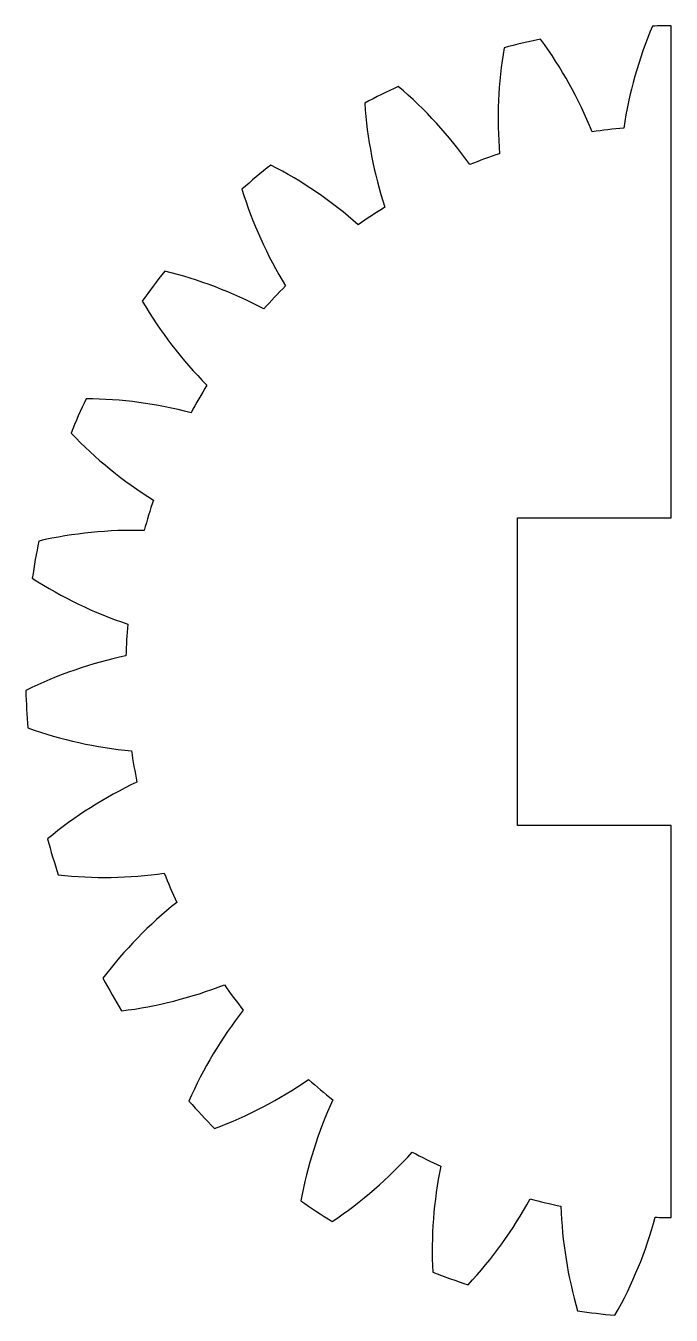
# Model space of a CAD drawing. Header units: millimetres. Extents: x -9.4 to 0, y -9.4 to 9.4.
import ezdxf

# ---------------------------------------------------------------- set-up
doc = ezdxf.new("R2010")
doc.units = ezdxf.units.MM

msp = doc.modelspace()

# ---------------------------------------------------------------- linework, layer by layer
msp.add_lwpolyline([(0, -7.963), (0, -2.245), (-2.245, -2.245), (-2.245, 2.245), (0, 2.245), (0, 9.424, 0.007272), (-0.274, 9.42, 0.062452), (-0.694, 7.932, 0.014545), (-1.154, 7.878, 0.062452), (-1.906, 9.23, 0.014545), (-2.439, 9.103, 0.062452), (-2.505, 7.558, 0.014545), (-2.94, 7.4, 0.062452), (-3.983, 8.541, 0.014545), (-4.473, 8.295, 0.062452), (-4.18, 6.777, 0.014545), (-4.567, 6.522, 0.062452), (-5.845, 7.393, 0.014545), (-6.265, 7.04, 0.062452), (-5.63, 5.63, 0.014545), (-5.948, 5.293, 0.062452), (-7.393, 5.845, 0.014545), (-7.72, 5.406, 0.062452), (-6.777, 4.18, 0.014545), (-7.009, 3.779, 0.062452), (-8.541, 3.983, 0.014545), (-8.759, 3.48, 0.062452), (-7.558, 2.505, 0.014545), (-7.691, 2.061, 0.062452), (-9.23, 1.906, 0.014545), (-9.325, 1.366, 0.062452), (-7.932, 0.694, 0.014545), (-7.959, 0.232, 0.062452), (-9.42, -0.274, 0.014545), (-9.389, -0.821, 0.062452), (-7.878, -1.154, 0.014545), (-7.798, -1.61, 0.062452), (-9.103, -2.439, 0.014545), (-8.946, -2.964, 0.062452), (-7.4, -2.94, 0.014545), (-7.216, -3.365, 0.062452), (-8.295, -4.473, 0.014545), (-8.021, -4.948, 0.062452), (-6.522, -4.567, 0.014545), (-6.246, -4.939, 0.062452), (-7.04, -6.265, 0.014545), (-6.664, -6.664, 0.062452), (-5.293, -5.948, 0.014545), (-4.939, -6.246, 0.062452), (-5.406, -7.72, 0.014545), (-4.948, -8.021, 0.062452), (-3.779, -7.009, 0.014545), (-3.365, -7.216, 0.062452), (-3.48, -8.759, 0.014545), (-2.964, -8.946, 0.062452), (-2.061, -7.691, 0.014545), (-1.61, -7.798, 0.062452), (-1.366, -9.325, 0.014545), (-0.821, -9.389, 0.062452), (-0.232, -7.959, 0.007272)], format="xyb", close=True)

doc.saveas('drawing.dxf')
